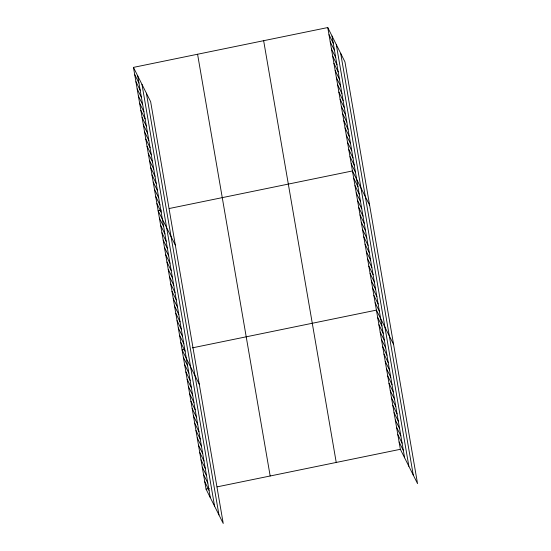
<?xml version="1.0" encoding="UTF-8"?>
<svg xmlns="http://www.w3.org/2000/svg" width="551" height="551" viewBox="0 0 551 551"><rect width="100%" height="100%" fill="white"/><g stroke="black" fill="none" stroke-linecap="round" stroke-linejoin="round"><path stroke-width="0.83" d="M133.459 67.387L150.643 101.701L223.231 523.45L206.053 489.136L133.459 67.387L327.769 27.55L344.947 61.864L417.541 483.613L400.357 449.299L327.769 27.55M161.305 210.138L158.144 210.785L175.321 245.099M169.226 208.512L352.447 170.941L369.631 205.254M184.475 349.472L182.099 349.961L199.276 384.274M192.389 347.853L376.402 310.123L393.586 344.43M206.053 489.136L209.222 488.489M217.135 486.864L400.357 449.299M329.002 34.72L333.252 43.212M330.235 41.89L334.491 50.382M331.468 49.06L335.724 57.552M332.701 56.23L336.957 64.722M333.934 63.399L338.19 71.892M335.173 70.569L339.423 79.062M336.406 77.739L340.656 86.231M337.639 84.909L341.895 93.401M338.872 92.079L343.128 100.571M340.105 99.249L344.361 107.741M341.338 106.419L345.594 114.911M342.577 113.589L346.827 122.081M343.81 120.759L348.06 129.251M345.043 127.928L349.3 136.421M346.276 135.098L350.532 143.591M347.509 142.268L351.765 150.76M348.742 149.438L352.998 157.93M349.981 156.608L354.231 165.1M351.214 163.778L355.464 172.27M353.708 178.269L357.964 186.761M354.968 185.597L359.224 194.09M356.228 192.919L360.485 201.411M357.489 200.247L361.745 208.739M358.749 207.569L363.006 216.068M360.01 214.897L364.266 223.389M361.27 222.218L365.527 230.717M362.53 229.547L366.787 238.039M363.791 236.868L368.047 245.367M365.058 244.196L369.308 252.689M366.319 251.518L370.568 260.017M367.579 258.846L371.829 267.338M368.839 266.167L373.089 274.667M370.1 273.496L374.349 281.988M371.36 280.824L375.61 289.316M372.621 288.145L376.87 296.638M373.881 295.474L378.131 303.966M375.141 302.795L379.398 311.287M377.662 317.445L381.919 325.944M378.923 324.773L383.179 333.265M380.183 332.095L384.44 340.594M381.444 339.423L385.7 347.915M382.704 346.744L386.96 355.243M383.964 354.073L388.221 362.565M385.225 361.394L389.481 369.893M386.485 368.722L390.742 377.215M387.746 376.044L392.002 384.543M389.013 383.372L393.262 391.864M390.273 390.7L394.523 399.193M391.534 398.022L395.783 406.514M392.794 405.35L397.044 413.842M394.055 412.671L398.304 421.164M395.315 420L399.565 428.492M396.575 427.321L400.825 435.82M397.836 434.649L402.092 443.142M399.096 441.971L403.353 450.47M134.699 74.557L138.948 83.056M135.932 81.727L140.181 90.226M137.165 88.897L141.414 97.396M138.397 96.067L142.654 104.566M139.63 103.237L143.887 111.736M140.863 110.407L145.12 118.906M142.103 117.577L146.352 126.076M143.336 124.746L147.585 133.246M144.569 131.916L148.818 140.415M145.801 139.086L150.058 147.585M147.034 146.256L151.291 154.755M148.267 153.426L152.524 161.925M149.507 160.596L153.757 169.088M150.74 167.766L154.989 176.258M151.973 174.936L156.229 183.428M153.206 182.105L157.462 190.598M154.438 189.275L158.695 197.768M155.671 196.445L159.928 204.938M156.911 203.615L161.161 212.107M159.404 218.106L163.654 226.606M160.665 225.435L164.914 233.927M161.925 232.763L166.182 241.255M163.186 240.084L167.442 248.577M164.446 247.413L168.702 255.905M165.706 254.734L169.963 263.233M166.967 262.062L171.223 270.555M168.227 269.384L172.484 277.883M169.488 276.712L173.744 285.204M170.748 284.034L175.004 292.533M172.008 291.362L176.265 299.854M173.269 298.683L177.525 307.183M174.529 306.012L178.786 314.504M175.79 313.333L180.046 321.832M177.057 320.661L181.307 329.154M178.317 327.99L182.567 336.482M179.578 335.311L183.827 343.803M180.838 342.639L185.088 351.132M183.359 357.289L187.609 365.781M184.619 364.61L188.869 373.11M185.88 371.939L190.136 380.431M187.14 379.26L191.397 387.759M188.401 386.588L192.657 395.081M189.661 393.91L193.918 402.409M190.921 401.238L195.178 409.73M192.182 408.56L196.438 417.059M193.442 415.888L197.699 424.38M194.703 423.209L198.959 431.708M195.963 430.538L200.22 439.03M197.224 437.866L201.48 446.358M198.484 445.187L202.74 453.68M199.751 452.516L204.001 461.008M201.012 459.837L205.261 468.329M202.272 467.165L206.522 475.658M203.533 474.487L207.782 482.986M204.793 481.815L209.043 490.307M340.683 53.344L413.271 475.093M336.289 44.562L408.876 466.311M332.019 36.042L404.613 457.791M263.647 40.698L336.234 462.447M197.582 54.246L270.169 475.988M146.38 93.181L218.967 514.93M141.979 84.406L214.573 506.155M137.716 75.886L210.303 497.636"/></g></svg>
